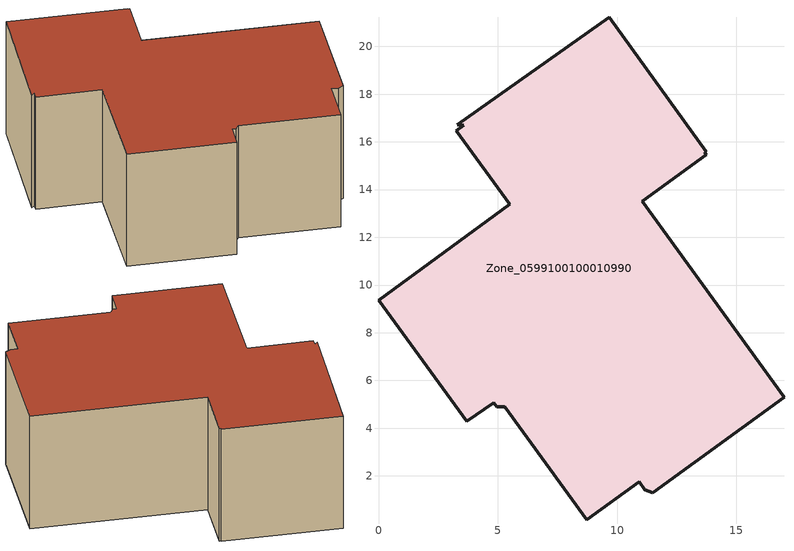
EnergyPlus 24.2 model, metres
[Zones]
Zone_0599100100010990
 floor ground (C_G): 5.3,4.9 4.97,4.89 4.83,5.07 3.71,4.29 0,9.37 5.5,13.38 3.26,16.46 3.57,16.69 3.29,16.71 9.67,21.22 13.74,15.59 13.68,15.56 13.74,15.47 11.06,13.51 17,5.29 11.49,1.29 11.16,1.42 10.92,1.75 8.72,0.16 z0
 wall outside (C_F): 3.71,4.29 4.83,5.07 4.97,4.89 5.3,4.9 8.72,0.16 10.92,1.75 11.16,1.42 11.49,1.29 17,5.29 11.06,13.51 13.74,15.47 13.68,15.56 13.74,15.59 9.67,21.22 3.29,16.71 3.57,16.69 3.26,16.46 5.5,13.38 0,9.37 3.71,4.29 z0:7.47
 roof outside (C_R): 11.16,1.42 11.49,1.29 17,5.29 11.06,13.51 13.74,15.47 13.68,15.56 13.74,15.59 9.67,21.22 3.29,16.71 3.57,16.69 3.26,16.46 5.5,13.38 0,9.37 3.71,4.29 4.83,5.07 4.97,4.89 5.3,4.9 8.72,0.16 10.92,1.75 z7.47
[BUILDING]
Pand.0599100100010990: North Axis=0; Terrain=City; Loads Convergence Tolerance Value=0.04; Temperature Convergence Tolerance Value=0.4; Solar Distribution=FullExterior; Maximum Number of Warmup Days=25; Minimum Number of Warmup Days=1
[Site:Location]
Rotterdam.The.Hague.AP_ZH_NLD Design_Conditions: Latitude=51.96; Longitude=4.45; Time Zone=1; Elevation=-4.5
[SITE:GROUNDTEMPERATURE:BUILDINGSURFACE]
18, 18, 18, 18, 18, 18, 18, 18, 18, 18, 18, 18
[MATERIAL] Thermal Absorptance=0.9; Solar Absorptance=0.7; Visible Absorptance=0.7
Name | Roughness | Thickness | Conductivity | Density | Specific Heat
G.D.2015-2018 | MediumSmooth | 0.15 | 0.0428571 | 540 | 1210
F.D.2015-2018 | Rough | 0.3 | 0.0666667 | 1920 | 840
R.D.2015-2018 | MediumRough | 0.2 | 0.0333333 | 1500 | 1000
[CONSTRUCTION]
C_G: G.D.2015-2018
C_F: F.D.2015-2018
C_R: R.D.2015-2018
[ZONE]
Zone_0599100100010990: Type=1; Multiplier=1; Ceiling Height=Autocalculate; Volume=Autocalculate; Floor Area=autocalculate; Part of Total Floor Area=Yes
[ZONEINFILTRATION:DESIGNFLOWRATE]
Infil_Zone_0599100100010990: Zone or ZoneList or Space or SpaceList=Zone_0599100100010990; Schedule=AlwaysOn; Design Flow Rate Calculation Method=Flow/Area; Flow Rate per Floor Area=0.0021; Constant Term Coefficient=1; Temperature Term Coefficient=0; Velocity Term Coefficient=0; Velocity Squared Term Coefficient=0
[HVACTEMPLATE:ZONE:IDEALLOADSAIRSYSTEM]
Zone_0599100100010990: Maximum Heating Supply Air Temperature=50; Minimum Cooling Supply Air Temperature=13; Maximum Heating Supply Air Humidity Ratio=0.0156; Minimum Cooling Supply Air Humidity Ratio=0.0077; Heating Limit=NoLimit; Cooling Limit=NoLimit; Dehumidification Control Type=ConstantSensibleHeatRatio; Cooling Sensible Heat Ratio=0.7; Dehumidification Setpoint=60; Humidification Control Type=None; Humidification Setpoint=30; Outdoor Air Method=None; Outdoor Air Flow Rate per Person=0.00944; Outdoor Air Flow Rate per Zone Floor Area=0; Outdoor Air Flow Rate per Zone=0; Demand Controlled Ventilation Type=None; Outdoor Air Economizer Type=NoEconomizer; Heat Recovery Type=None; Sensible Heat Recovery Effectiveness=0.7; Latent Heat Recovery Effectiveness=0.65
[ZONECONTROL:THERMOSTAT]
ThermostatControl_Zone_0599100100010990: Zone or ZoneList=Zone_0599100100010990; Control Type Schedule=DualSetpointControlType; Control 1=Thermostat_Zone_0599100100010990; Temperature Difference Between Cutout And Setpoint=0
[THERMOSTATSETPOINT:DUALSETPOINT]
Thermostat_Zone_0599100100010990: Heating Setpoint Temperature Schedule=HeatingSetpoint_Zone_0599100100010990; Cooling Setpoint Temperature Schedule=CoolingSetpoint_Zone_0599100100010990
[SCHEDULE:COMPACT]
HeatingSetpoint_Zone_0599100100010990: Through: 12/31, For: AllDays, Until: 24:00, 21
CoolingSetpoint_Zone_0599100100010990: Through: 12/31, For: AllDays, Until: 24:00, 24
DualSetpointControlType: Through: 12/31, For: AllDays, Until: 24:00, 4
AlwaysOn: Through: 12/31, For: AllDays, Until: 24:00, 1
